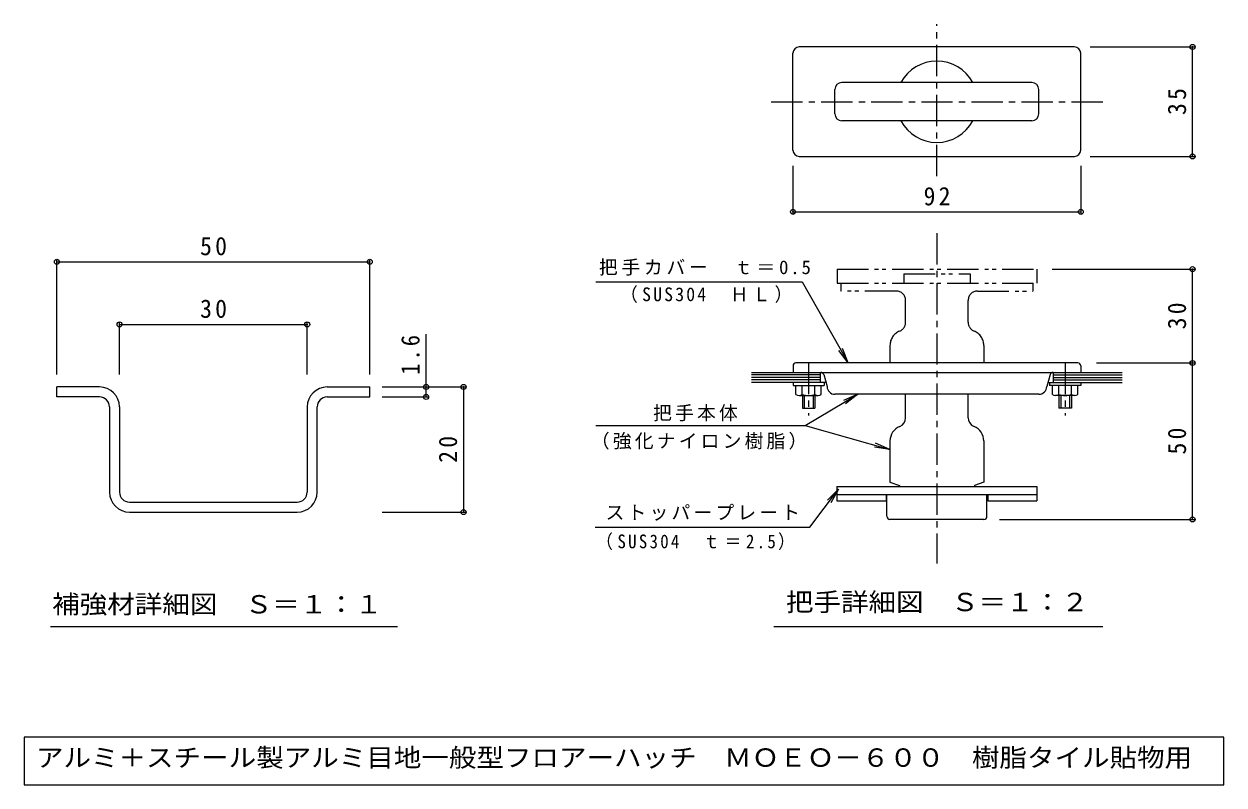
# Model space of a CAD drawing. Units: millimetres on the paper, enlarged 3 times, with parts at other scales. Extents: x -964 to 1149, y -796 to 763.
# Drawn here: x -964 to -389, y -663 to -298 of the extents above; entities that cross this region are included whole.
import ezdxf
from ezdxf.enums import TextEntityAlignment as Align

# ---------------------------------------------------------------- set-up
doc = ezdxf.new("R2010")
doc.units = ezdxf.units.MM
doc.header["$LTSCALE"] = 3
doc.header["$PDMODE"] = 32
doc.header["$PDSIZE"] = 2.4
doc.linetypes.add('CHAIN1', pattern=[8, 5, -1, 1, -1])
doc.linetypes.add('DOUBLE_CHAIN1', pattern=[8.8, 5, -1, 0.6, -0.6, 0.6, -1])
doc.layers.add('1-0', color=2, linetype='Continuous')
for name, color, linetype, lineweight in [('D-1', 2, 'Continuous', 9), ('D-2', 3, 'Continuous', 9), ('D-4', 7, 'Continuous', 9), ('F-4', 7, 'Continuous', 9)]:
    doc.layers.add(name, color=color, linetype=linetype, lineweight=lineweight)
doc.styles.add('ＭＳ ゴシック', font='')
doc.styles.get('ＭＳ ゴシック').set_extended_font_data('MS Gothic')

msp = doc.modelspace()

# ---------------------------------------------------------------- linework, layer by layer
at = {"layer": 'D-1', "color": 7}
msp.add_line((-446.735, -587.233), (-604.514, -587.233), dxfattribs=at)
at = {"layer": 'D-2', "linetype": 'CHAIN1'}
for p, q in [((-526.379, -371.267), (-526.379, -298.314)), ((-605.831, -335.566), (-446.456, -335.566)), ((-526.379, -398.612), (-526.379, -556.99)), ((-587.879, -460.816), (-587.879, -486.055)), ((-464.879, -460.816), (-464.879, -486.055))]:
    msp.add_line(p, q, dxfattribs=at)
at = {"layer": 'D-2'}
for p, q in [((-460.38, -309.316), (-592.38, -309.316)), ((-595.38, -358.816), (-595.38, -312.316)), ((-457.38, -358.816), (-457.38, -312.316)), ((-480.779, -326.416), (-571.979, -326.416)), ((-575.279, -341.416), (-575.279, -329.716)), ((-477.479, -341.416), (-477.479, -329.716)), ((-480.779, -344.716), (-571.979, -344.716)), ((-592.38, -361.816), (-460.38, -361.816)), ((-615.224, -465.315), (-437.535, -465.315)), ((-595.379, -462.165), (-595.379, -465.315)), ((-458.729, -460.816), (-594.029, -460.816)), ((-582.234, -470.12), (-582.234, -465.315)), ((-470.525, -470.12), (-470.525, -465.315)), ((-457.38, -462.165), (-457.38, -465.315)), ((-582.234, -466.522), (-615.224, -466.522)), ((-582.234, -467.718), (-615.224, -467.718)), ((-582.234, -468.925), (-615.224, -468.925)), ((-579.659, -470.12), (-615.224, -470.12)), ((-593.954, -475.857), (-593.954, -471.62)), ((-590.923, -475.857), (-590.923, -471.62)), ((-584.836, -475.857), (-584.836, -471.62)), ((-581.804, -475.857), (-581.804, -471.62)), ((-580.665, -466.399), (-579.029, -472.065)), ((-580.379, -470.12), (-580.379, -471.62)), ((-472.094, -466.399), (-473.73, -472.065)), ((-473.1, -470.12), (-437.535, -470.12)), ((-472.379, -470.12), (-472.379, -471.62)), ((-457.38, -471.62), (-472.379, -471.62)), ((-470.954, -475.857), (-470.954, -471.62)), ((-470.525, -466.522), (-437.535, -466.522)), ((-470.525, -467.718), (-437.535, -467.718)), ((-470.525, -468.925), (-437.535, -468.925)), ((-467.923, -475.857), (-467.923, -471.62)), ((-461.836, -475.857), (-461.836, -471.62)), ((-458.804, -475.857), (-458.804, -471.62)), ((-457.38, -470.12), (-457.38, -471.62)), ((-948.333, -477.099), (-948.333, -472.299)), ((-927.933, -472.299), (-948.333, -472.299)), ((-927.933, -477.099), (-948.333, -477.099)), ((-818.733, -472.299), (-798.333, -472.299)), ((-818.733, -477.099), (-798.333, -477.099)), ((-798.333, -477.099), (-798.333, -472.299)), ((-592.439, -476.42), (-583.32, -476.42)), ((-590.879, -476.42), (-590.879, -482.42)), ((-589.98, -476.42), (-589.98, -482.42)), ((-585.779, -476.42), (-585.779, -482.42)), ((-584.879, -476.42), (-584.879, -482.42)), ((-477.479, -475.815), (-575.279, -475.815)), ((-541.38, -487.065), (-541.38, -475.815)), ((-511.38, -487.065), (-511.38, -475.815)), ((-460.32, -476.42), (-469.439, -476.42)), ((-467.879, -476.42), (-467.879, -482.42)), ((-466.98, -476.42), (-466.98, -482.42)), ((-462.779, -476.42), (-462.779, -482.42)), ((-461.879, -476.42), (-461.879, -482.42)), ((-923.133, -481.899), (-923.133, -522.699)), ((-918.333, -481.899), (-918.333, -522.699)), ((-828.333, -481.899), (-828.333, -522.699)), ((-823.533, -522.699), (-823.533, -481.899)), ((-590.879, -482.42), (-584.879, -482.42)), ((-461.879, -482.42), (-467.879, -482.42)), ((-548.879, -498.165), (-548.879, -517.965)), ((-503.879, -498.19), (-503.879, -517.965)), ((-574.379, -520.065), (-478.38, -520.065)), ((-574.379, -520.065), (-574.379, -526.815)), ((-548.879, -517.965), (-544.379, -519.615)), ((-544.379, -519.615), (-544.379, -520.065)), ((-503.879, -517.965), (-508.379, -519.615)), ((-508.379, -519.615), (-508.379, -520.065)), ((-478.38, -520.065), (-478.38, -526.815)), ((-913.533, -527.499), (-833.133, -527.499)), ((-574.379, -523.816), (-478.38, -523.816)), ((-574.379, -526.815), (-550.754, -526.815)), ((-550.754, -523.816), (-550.754, -526.815)), ((-550.379, -534.316), (-550.379, -523.816)), ((-502.379, -534.316), (-502.379, -523.816)), ((-502.004, -523.816), (-502.004, -526.815)), ((-502.004, -526.815), (-478.38, -526.815)), ((-913.533, -532.299), (-833.133, -532.299)), ((-503.879, -535.815), (-548.879, -535.815))]:
    msp.add_line(p, q, dxfattribs=at)
at = {"layer": 'D-2', "linetype": 'DOUBLE_CHAIN1'}
for p, q in [((-574.229, -415.815), (-478.529, -415.815)), ((-574.229, -415.815), (-574.229, -422.565)), ((-542.279, -418.065), (-510.48, -418.065)), ((-542.279, -418.065), (-542.279, -422.565)), ((-510.48, -418.065), (-510.48, -422.565)), ((-478.529, -415.815), (-478.529, -422.565)), ((-574.229, -422.565), (-478.529, -422.565)), ((-572.43, -422.565), (-572.43, -426.315)), ((-480.329, -422.565), (-480.329, -426.315)), ((-545.879, -426.315), (-572.43, -426.315)), ((-541.379, -441.315), (-541.379, -430.815)), ((-511.379, -441.315), (-511.379, -430.815)), ((-506.879, -426.315), (-480.329, -426.315)), ((-548.879, -452.415), (-548.879, -460.816)), ((-503.879, -452.44), (-503.879, -460.816))]:
    msp.add_line(p, q, dxfattribs=at)
at = {"layer": 'D-2'}
msp.add_lwpolyline([(-595.379, -470.12), (-595.379, -471.62), (-580.379, -471.62)], dxfattribs=at)
for centre, radius, start, end in [((-592.38, -312.316), 3, 90, 180), ((-460.38, -312.316), 3, 0, 90), ((-526.379, -335.566), 19.5, 27.9843, 152.0157), ((-571.979, -329.716), 3.3, 90, 180), ((-480.779, -329.716), 3.3, 0, 90), ((-571.979, -341.416), 3.3, 180, 270), ((-526.379, -335.566), 19.5, 207.9843, 332.0157), ((-480.779, -341.416), 3.3, 270, 0), ((-592.38, -358.816), 3, 180, 270), ((-460.38, -358.816), 3, 270, 0), ((-594.029, -462.165), 1.35, 90, 180), ((-582.106, -466.815), 1.5, 16.1012, 90), ((-470.653, -466.815), 1.5, 90, 163.8988), ((-458.729, -462.165), 1.35, 0, 90), ((-927.933, -481.899), 9.6, 0, 90), ((-927.933, -481.899), 4.8, 0, 90), ((-818.733, -481.899), 9.6, 90, 180), ((-818.733, -481.899), 4.8, 90, 180), ((-592.439, -474.099), 2.321, 229.24547, 310.75471), ((-587.879, -467.909), 8.511, 249.04448, 290.95552), ((-583.32, -474.099), 2.321, 229.24486, 310.75514), ((-575.279, -472.065), 3.75, 180, 270), ((-477.479, -472.065), 3.75, 270, 0), ((-469.439, -474.099), 2.321, 229.24486, 310.75514), ((-464.879, -467.909), 8.511, 249.04448, 290.95552), ((-460.32, -474.099), 2.321, 229.24529, 310.75453), ((-545.879, -487.065), 4.5, 292.02405, 0), ((-506.879, -487.065), 4.5, 180, 247.97595), ((-541.379, -498.19), 7.5, 112.02434, 180), ((-511.38, -498.19), 7.5, 0, 67.97566), ((-913.533, -522.699), 9.6, 180, 270), ((-913.533, -522.699), 4.8, 180, 270), ((-833.133, -522.699), 4.8, 270, 0), ((-833.133, -522.699), 9.6, 270, 0), ((-548.879, -534.316), 1.5, 180, 270), ((-503.879, -534.316), 1.5, 270, 0)]:
    msp.add_arc(centre, radius, start, end, dxfattribs=at)
at = {"layer": 'D-2', "linetype": 'DOUBLE_CHAIN1'}
for centre, radius, start, end in [((-545.879, -430.815), 4.5, 0, 90), ((-506.879, -430.815), 4.5, 90, 180), ((-545.879, -441.315), 4.5, 292.02405, 0), ((-506.879, -441.315), 4.5, 180, 247.97595), ((-541.38, -452.44), 7.5, 112.02371, 180), ((-511.379, -452.44), 7.5, 0, 67.97629)]:
    msp.add_arc(centre, radius, start, end, dxfattribs=at)
at = {"layer": 'D-4'}
for p, q in [((-452.879, -309.316), (-402.869, -309.316)), ((-403.77, -361.816), (-403.77, -309.316)), ((-452.879, -361.816), (-402.869, -361.816)), ((-595.38, -366.316), (-595.38, -389.268)), ((-457.38, -366.316), (-457.38, -389.268)), ((-595.38, -388.368), (-457.38, -388.368)), ((-471.029, -415.815), (-402.869, -415.815)), ((-403.77, -535.815), (-403.77, -415.815)), ((-568.896, -460.816), (-571.706, -453.862)), ((-568.896, -460.816), (-573.411, -454.826)), ((-449.879, -460.816), (-402.869, -460.816)), ((-564.282, -475.815), (-571.186, -478.745)), ((-689.905, -490.728), (-589.605, -490.728)), ((-548.879, -502.208), (-555.771, -499.248)), ((-573.56, -521.299), (-578.827, -526.638)), ((-690.294, -539.518), (-587.343, -539.518)), ((-496.379, -535.815), (-402.869, -535.815)), ((-785.067, -587.233), (-951.45, -587.233))]:
    msp.add_line(p, q, dxfattribs=at)
for points in [[(-689.905, -421.87), (-590.936, -421.87), (-568.896, -460.816)], [(-589.605, -490.728), (-564.282, -475.815), (-570.193, -480.432)], [(-589.605, -490.728), (-548.879, -502.208), (-556.302, -501.133)], [(-587.343, -539.518), (-573.56, -521.299), (-577.266, -527.819)]]:
    msp.add_lwpolyline(points, dxfattribs=at)
at = {"layer": 'D-4', "color": 2}
msp.add_lwpolyline([(-964.137, -640.265), (-964.137, -663.113), (-388.703, -663.113), (-388.703, -640.265)], close=True, dxfattribs=at)
at = {"layer": 'D-4'}
for p in [(-403.77, -309.316), (-403.77, -361.816), (-595.38, -388.368), (-457.38, -388.368), (-403.77, -415.815), (-403.77, -460.816), (-403.77, -535.815)]:
    msp.add_point(p, dxfattribs=at)
at = {"layer": 'F-4'}
for p, q in [((-948.333, -466.299), (-948.333, -411.399)), ((-948.333, -412.299), (-798.333, -412.299)), ((-798.333, -466.299), (-798.333, -411.399)), ((-918.333, -466.299), (-918.333, -441.399)), ((-918.333, -442.299), (-828.333, -442.299)), ((-828.333, -466.299), (-828.333, -441.399)), ((-771.333, -477.099), (-771.333, -446.964)), ((-792.333, -472.299), (-752.433, -472.299)), ((-792.333, -472.299), (-770.433, -472.299)), ((-792.333, -477.099), (-770.433, -477.099)), ((-753.333, -472.299), (-753.333, -532.299)), ((-792.333, -532.299), (-752.433, -532.299))]:
    msp.add_line(p, q, dxfattribs=at)
for p in [(-948.333, -412.299), (-798.333, -412.299), (-918.333, -442.299), (-828.333, -442.299), (-771.333, -472.299), (-753.333, -472.299), (-771.333, -477.099), (-753.333, -532.299)]:
    msp.add_point(p, dxfattribs=at)

# ---------------------------------------------------------------- texts
at = {"layer": '1-0', "style": 'ＭＳ ゴシック', "width": 1.1}
msp.add_text('アルミ＋スチール製アルミ目地一般型フロアーハッチ\u3000ＭＯＥＯ－６００\u3000樹脂タイル貼物用', height=8.798, dxfattribs=at).set_placement((-958.404, -657.003), align=Align.BOTTOM_LEFT)
at = {"layer": 'D-1', "style": 'ＭＳ ゴシック', "width": 1.1}
msp.add_text('把手詳細図\u3000Ｓ＝１：２', height=8.798, dxfattribs=at).set_placement((-598.764, -582.442), align=Align.BOTTOM_LEFT)
at = {"layer": 'D-4', "color": 2, "style": 'ＭＳ ゴシック', "width": 1.1}
msp.add_text('補強材詳細図\u3000Ｓ＝１：１', height=8.798, dxfattribs=at).set_placement((-950.647, -583.512), align=Align.BOTTOM_LEFT)
at = {"layer": 'D-4', "color": 2, "char_height": 8.798, "attachment_point": 7, "rotation": 90, "style": 'ＭＳ ゴシック'}
for s, insert in [('\\T1.27;\\W0.95;35', (-406.77, -341.941)), ('\\T1.27;\\W0.95;30', (-406.77, -444.69)), ('\\T1.27;\\W0.95;50', (-406.77, -504.691))]:
    msp.add_mtext(s, dxfattribs=dict(at, insert=insert))
at = {"layer": 'D-4', "color": 2, "insert": (-532.754, -385.368), "char_height": 8.798, "attachment_point": 7, "style": 'ＭＳ ゴシック'}
msp.add_mtext('\\T1.27;\\W0.95;92', dxfattribs=at)
at = {"layer": 'D-4', "char_height": 6.598, "attachment_point": 7, "style": 'ＭＳ ゴシック'}
for s, insert in [('\\T1.2;把手カバー\u3000ｔ＝0.5', (-688.459, -418.939)), ('\\T1.24;\\W0.95;（SUS304\u3000ＨＬ）', (-678.334, -432.047)), ('\\T1.17;把手本体', (-662.472, -488.764)), ('\\T1.17;（強化ナイロン樹脂）', (-692.29, -502.331)), ('\\T1.17;ストッパープレート', (-685.232, -536.436)), ('\\T1.27;\\W0.9;（SUS304\u3000ｔ＝2.5）', (-689.854, -550.502))]:
    msp.add_mtext(s, dxfattribs=dict(at, insert=insert))
at = {"layer": 'F-4', "color": 2, "char_height": 8.798, "attachment_point": 7, "style": 'ＭＳ ゴシック'}
for s, insert in [('\\T1.27;\\W0.95;50', (-879.708, -409.299)), ('\\T1.27;\\W0.95;30', (-879.708, -439.299))]:
    msp.add_mtext(s, dxfattribs=dict(at, insert=insert))
at = {"layer": 'F-4', "color": 2, "char_height": 8.798, "attachment_point": 7, "rotation": 90, "style": 'ＭＳ ゴシック'}
for s, insert in [('\\T1.27;\\W0.9;1.6', (-774.333, -466.464)), ('\\T1.27;\\W0.95;20', (-756.333, -508.674))]:
    msp.add_mtext(s, dxfattribs=dict(at, insert=insert))

doc.saveas('drawing.dxf')
